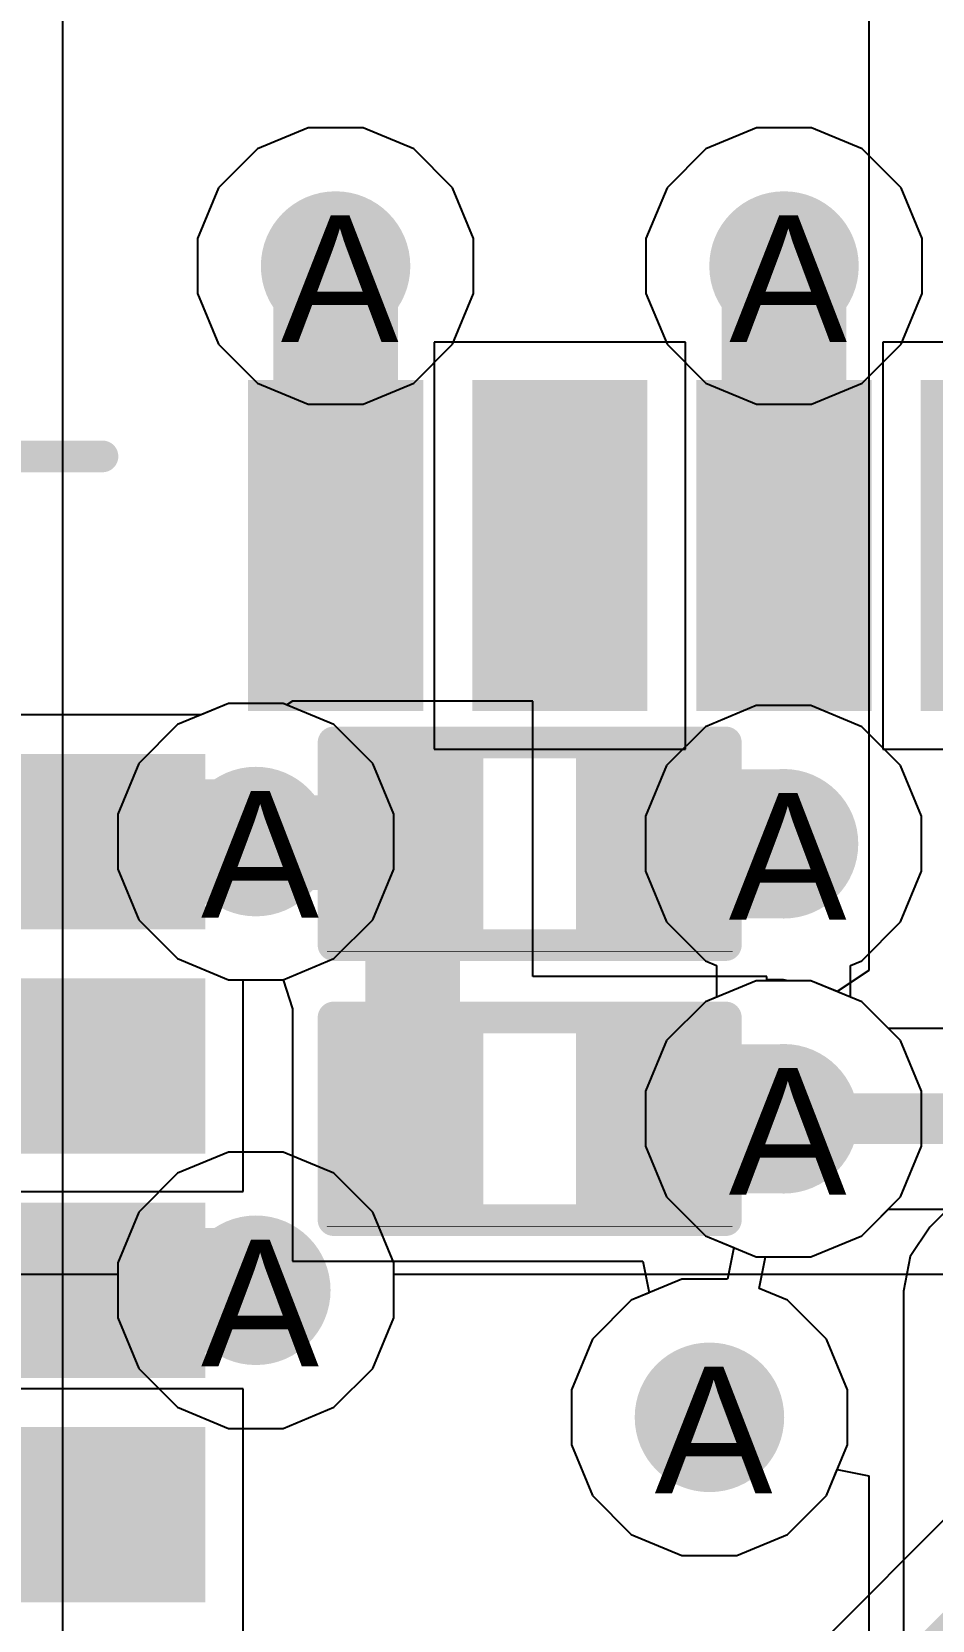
# Model space of a CAD drawing. Header units: inches. Extents: x 0 to 5271, y 0 to 5417.
# Drawn here: x 9.13 to 12.74, y 36.64 to 43.01 of the extents above; entities that cross this region are included whole.
import ezdxf

# ---------------------------------------------------------------- set-up
doc = ezdxf.new("R2010")
doc.units = ezdxf.units.IN
for name, color, linetype in [('Bottom Layer', 5, 'Continuous'), ('Bottom Overlay', 54, 'Continuous'), ('Bottom Paste', 16, 'Continuous'), ('Bottom Solder', 6, 'Continuous'), ('Drill Drawing', 1, 'Continuous'), ('L2_GND1', 16, 'Continuous'), ('L3_SIG1', 76, 'Continuous'), ('L4_PWR', 90, 'Continuous'), ('L5_GND2', 156, 'Continuous'), ('L6_SIG2', 130, 'Continuous'), ('L7_GND3', 216, 'Continuous'), ('Top Layer', 1, 'Continuous'), ('Top Overlay', 2, 'Continuous'), ('Top Paste', 8, 'Continuous'), ('Top Solder', 216, 'Continuous'), ('Via Holes', 16, 'Continuous')]:
    doc.layers.add(name, color=color, linetype=linetype)
doc.styles.add('Arial', font='', dxfattribs={"height": 0.2})
doc.styles.get('Arial').set_extended_font_data('Arial')

# ---------------------------------------------------------------- blocks, each defined once
blk = doc.blocks.new('AP6256__420')
at = {"layer": 'Top Layer'}
for points in [[(2.0501, 6.25), (2.0501, 5.125), (1.5501, 5.125), (1.5501, 6.25)], [(2.9501, 6.25), (2.9501, 5.125), (2.4501, 5.125), (2.4501, 6.25)], [(3.8501, 6.25), (3.8501, 5.125), (3.3501, 5.125), (3.3501, 6.25)], [(4.7501, 6.25), (4.7501, 5.125), (4.2501, 5.125), (4.2501, 6.25)], [(6.2501, 4.25), (5.1251, 4.25), (5.1251, 4.75), (6.2501, 4.75)], [(6.2501, 3.35), (5.1251, 3.35), (5.1251, 3.85), (6.2501, 3.85)], [(6.2501, 2.45), (5.1251, 2.45), (5.1251, 2.95), (6.2501, 2.95)]]:
    blk.add_hatch(color=1, dxfattribs=at).paths.add_polyline_path(points)
at = {"layer": 'Top Paste'}
for points in [[(2.0501, 6.25), (2.0501, 5.125), (1.5501, 5.125), (1.5501, 6.25)], [(2.9501, 6.25), (2.9501, 5.125), (2.4501, 5.125), (2.4501, 6.25)], [(3.8501, 6.25), (3.8501, 5.125), (3.3501, 5.125), (3.3501, 6.25)], [(4.7501, 6.25), (4.7501, 5.125), (4.2501, 5.125), (4.2501, 6.25)], [(6.2501, 4.25), (5.1251, 4.25), (5.1251, 4.75), (6.2501, 4.75)], [(6.2501, 3.35), (5.1251, 3.35), (5.1251, 3.85), (6.2501, 3.85)], [(6.2501, 2.45), (5.1251, 2.45), (5.1251, 2.95), (6.2501, 2.95)]]:
    blk.add_hatch(color=8, dxfattribs=at).paths.add_polyline_path(points)
at = {"layer": 'Top Solder'}
for points in [[(2.1517, 6.3516), (2.1517, 5.0234), (1.4485, 5.0234), (1.4485, 6.3516)], [(3.0517, 6.3516), (3.0517, 5.0234), (2.3485, 5.0234), (2.3485, 6.3516)], [(3.9517, 6.3516), (3.9517, 5.0234), (3.2485, 5.0234), (3.2485, 6.3516)], [(4.8517, 6.3516), (4.8517, 5.0234), (4.1485, 5.0234), (4.1485, 6.3516)], [(6.3517, 4.1484), (5.0235, 4.1484), (5.0235, 4.8516), (6.3517, 4.8516)], [(6.3517, 3.2484), (5.0235, 3.2484), (5.0235, 3.9516), (6.3517, 3.9516)], [(6.3517, 2.3484), (5.0235, 2.3484), (5.0235, 3.0516), (6.3517, 3.0516)], [(6.3517, 1.4484), (5.0235, 1.4484), (5.0235, 2.1516), (6.3517, 2.1516)]]:
    blk.add_hatch(color=216, dxfattribs=at).paths.add_polyline_path(points)
at = {"layer": 'Top Overlay'}
blk.add_lwpolyline([(6.0453, 6.0452, 0.127, 0.127, 0), (6.0453, 5.4356, 0.127, 0.127, 0)], format="xyseb", dxfattribs=at)
blk.add_lwpolyline([(6.0135, 5.4356, 0.0635, 0.0635, 1), (6.077, 5.4356, 0.0635, 0.0635, 1)], format="xyseb", close=True, dxfattribs=at)
blk = doc.blocks.new('RES_0402_B_455')
at = {"layer": 'Bottom Layer'}
for points in [[(-0.2413, 0.3175), (-0.2413, -0.3175), (-0.6985, -0.3175), (-0.6985, 0.3175)], [(0.6985, 0.3175), (0.6985, -0.3175), (0.2413, -0.3175), (0.2413, 0.3175)]]:
    blk.add_hatch(color=5, dxfattribs=at).paths.add_polyline_path(points)
at = {"layer": 'Bottom Paste'}
for points in [[(-0.2413, 0.3175), (-0.2413, -0.3175), (-0.6985, -0.3175), (-0.6985, 0.3175)], [(0.6985, 0.3175), (0.6985, -0.3175), (0.2413, -0.3175), (0.2413, 0.3175)]]:
    blk.add_hatch(color=16, dxfattribs=at).paths.add_polyline_path(points)
at = {"layer": 'Bottom Solder'}
for points in [[(-0.1863, 0.3725), (-0.1863, -0.3725), (-0.7535, -0.3725), (-0.7535, 0.3725)], [(0.7535, 0.3725), (0.7535, -0.3725), (0.1863, -0.3725), (0.1863, 0.3725)]]:
    blk.add_hatch(color=6, dxfattribs=at).paths.add_polyline_path(points)
at = {"layer": 'Bottom Overlay'}
for points in [[(-0.7874, 0.4064, 0.127, 0.127, 0), (-0.7874, -0.4064, 0.127, 0.127, 0)], [(0.7874, 0.4064, 0.127, 0.127, 0), (-0.7874, 0.4064, 0.127, 0.127, 0)], [(0.7874, 0.4064, 0.127, 0.127, 0), (0.7874, -0.4064, 0.127, 0.127, 0)], [(0.8128, 0.4318, 0.00323, 0.00323, 0), (-0.8128, 0.4318, 0.00323, 0.00323, 0)], [(0.7874, -0.4064, 0.127, 0.127, 0), (-0.7874, -0.4064, 0.127, 0.127, 0)]]:
    blk.add_lwpolyline(points, format="xyseb", dxfattribs=at)
for points in [[(-0.8191, 0.4064, 0.0635, 0.0635, 1), (-0.7556, 0.4064, 0.0635, 0.0635, 1)], [(-0.8191, 0.4064, 0.0635, 0.0635, 1), (-0.7556, 0.4064, 0.0635, 0.0635, 1)], [(0.7557, 0.4064, 0.0635, 0.0635, 1), (0.8192, 0.4064, 0.0635, 0.0635, 1)], [(0.7557, 0.4064, 0.0635, 0.0635, 1), (0.8192, 0.4064, 0.0635, 0.0635, 1)], [(-0.8136, 0.4318, 0.00161, 0.00161, 1), (-0.812, 0.4318, 0.00161, 0.00161, 1)], [(0.812, 0.4318, 0.00161, 0.00161, 1), (0.8136, 0.4318, 0.00161, 0.00161, 1)], [(-0.8191, -0.4064, 0.0635, 0.0635, 1), (-0.7556, -0.4064, 0.0635, 0.0635, 1)], [(-0.8191, -0.4064, 0.0635, 0.0635, 1), (-0.7556, -0.4064, 0.0635, 0.0635, 1)], [(0.7557, -0.4064, 0.0635, 0.0635, 1), (0.8192, -0.4064, 0.0635, 0.0635, 1)], [(0.7557, -0.4064, 0.0635, 0.0635, 1), (0.8192, -0.4064, 0.0635, 0.0635, 1)]]:
    blk.add_lwpolyline(points, format="xyseb", close=True, dxfattribs=at)
blk = doc.blocks.new('R___0402_B_456')
at = {"layer": 'Bottom Layer'}
for points in [[(-0.2413, 0.3175), (-0.2413, -0.3175), (-0.6985, -0.3175), (-0.6985, 0.3175)], [(0.6985, 0.3175), (0.6985, -0.3175), (0.2413, -0.3175), (0.2413, 0.3175)]]:
    blk.add_hatch(color=5, dxfattribs=at).paths.add_polyline_path(points)
at = {"layer": 'Bottom Paste'}
for points in [[(-0.2413, 0.3175), (-0.2413, -0.3175), (-0.6985, -0.3175), (-0.6985, 0.3175)], [(0.6985, 0.3175), (0.6985, -0.3175), (0.2413, -0.3175), (0.2413, 0.3175)]]:
    blk.add_hatch(color=16, dxfattribs=at).paths.add_polyline_path(points)
at = {"layer": 'Bottom Solder'}
for points in [[(-0.1863, 0.3725), (-0.1863, -0.3725), (-0.7535, -0.3725), (-0.7535, 0.3725)], [(0.7535, 0.3725), (0.7535, -0.3725), (0.1863, -0.3725), (0.1863, 0.3725)]]:
    blk.add_hatch(color=6, dxfattribs=at).paths.add_polyline_path(points)
at = {"layer": 'Bottom Overlay'}
for points in [[(-0.7874, 0.4064, 0.127, 0.127, 0), (-0.7874, -0.4064, 0.127, 0.127, 0)], [(0.7874, 0.4064, 0.127, 0.127, 0), (-0.7874, 0.4064, 0.127, 0.127, 0)], [(0.7874, 0.4064, 0.127, 0.127, 0), (0.7874, -0.4064, 0.127, 0.127, 0)], [(0.8128, 0.4318, 0.00323, 0.00323, 0), (-0.8128, 0.4318, 0.00323, 0.00323, 0)], [(0.7874, -0.4064, 0.127, 0.127, 0), (-0.7874, -0.4064, 0.127, 0.127, 0)]]:
    blk.add_lwpolyline(points, format="xyseb", dxfattribs=at)
for points in [[(-0.8191, 0.4064, 0.0635, 0.0635, 1), (-0.7556, 0.4064, 0.0635, 0.0635, 1)], [(-0.8191, 0.4064, 0.0635, 0.0635, 1), (-0.7556, 0.4064, 0.0635, 0.0635, 1)], [(0.7557, 0.4064, 0.0635, 0.0635, 1), (0.8192, 0.4064, 0.0635, 0.0635, 1)], [(0.7557, 0.4064, 0.0635, 0.0635, 1), (0.8192, 0.4064, 0.0635, 0.0635, 1)], [(-0.8136, 0.4318, 0.00161, 0.00161, 1), (-0.812, 0.4318, 0.00161, 0.00161, 1)], [(0.812, 0.4318, 0.00161, 0.00161, 1), (0.8136, 0.4318, 0.00161, 0.00161, 1)], [(-0.8191, -0.4064, 0.0635, 0.0635, 1), (-0.7556, -0.4064, 0.0635, 0.0635, 1)], [(-0.8191, -0.4064, 0.0635, 0.0635, 1), (-0.7556, -0.4064, 0.0635, 0.0635, 1)], [(0.7557, -0.4064, 0.0635, 0.0635, 1), (0.8192, -0.4064, 0.0635, 0.0635, 1)], [(0.7557, -0.4064, 0.0635, 0.0635, 1), (0.8192, -0.4064, 0.0635, 0.0635, 1)]]:
    blk.add_lwpolyline(points, format="xyseb", close=True, dxfattribs=at)

msp = doc.modelspace()

# ---------------------------------------------------------------- hatches: boundary and pattern name
at = {"layer": 'Bottom Layer'}
h = msp.add_hatch(color=5, dxfattribs=at)
edge = h.paths.add_edge_path()
edge.add_arc((10.346, 42.0685), 0.3, 0, 360)
h = msp.add_hatch(color=5, dxfattribs=at)
edge = h.paths.add_edge_path()
edge.add_arc((12.146, 42.0685), 0.3, 0, 360)
h = msp.add_hatch(color=5, dxfattribs=at)
edge = h.paths.add_edge_path()
edge.add_arc((10.0258, 39.7597), 0.3, 0, 360)
for points in [[(11.3665, 40.0498), (11.3665, 39.4521), (12.1441, 39.4521), (12.1441, 40.0498)], [(11.3665, 38.9464), (11.3665, 38.3487), (12.1441, 38.3487), (12.1441, 38.9464)]]:
    msp.add_hatch(color=5, dxfattribs=at).paths.add_polyline_path(points)
h = msp.add_hatch(color=5, dxfattribs=at)
edge = h.paths.add_edge_path()
edge.add_arc((12.1441, 39.751), 0.3, 0, 360)
h = msp.add_hatch(color=5, dxfattribs=at)
edge = h.paths.add_edge_path()
edge.add_arc((12.1441, 38.6477), 0.3, 0, 360)
h = msp.add_hatch(color=5, dxfattribs=at)
edge = h.paths.add_edge_path()
edge.add_arc((10.0258, 37.9597), 0.3, 0, 360)
h = msp.add_hatch(color=5, dxfattribs=at)
edge = h.paths.add_edge_path()
edge.add_arc((11.8467, 37.4499), 0.3, 0, 360)
at = {"layer": 'L2_GND1'}
h = msp.add_hatch(color=16, dxfattribs=at)
edge = h.paths.add_edge_path()
edge.add_arc((10.346, 42.0685), 0.3, 0, 360)
h = msp.add_hatch(color=16, dxfattribs=at)
edge = h.paths.add_edge_path()
edge.add_arc((12.146, 42.0685), 0.3, 0, 360)
h = msp.add_hatch(color=16, dxfattribs=at)
edge = h.paths.add_edge_path()
edge.add_arc((10.0258, 39.7597), 0.3, 0, 360)
h = msp.add_hatch(color=16, dxfattribs=at)
edge = h.paths.add_edge_path()
edge.add_arc((12.1441, 39.751), 0.3, 0, 360)
h = msp.add_hatch(color=16, dxfattribs=at)
edge = h.paths.add_edge_path()
edge.add_arc((12.1441, 38.6477), 0.3, 0, 360)
h = msp.add_hatch(color=16, dxfattribs=at)
edge = h.paths.add_edge_path()
edge.add_arc((10.0258, 37.9597), 0.3, 0, 360)
h = msp.add_hatch(color=16, dxfattribs=at)
edge = h.paths.add_edge_path()
edge.add_arc((11.8467, 37.4499), 0.3, 0, 360)
at = {"layer": 'L3_SIG1'}
h = msp.add_hatch(color=76, dxfattribs=at)
edge = h.paths.add_edge_path()
edge.add_arc((10.346, 42.0685), 0.3, 0, 360)
h = msp.add_hatch(color=76, dxfattribs=at)
edge = h.paths.add_edge_path()
edge.add_arc((12.146, 42.0685), 0.3, 0, 360)
h = msp.add_hatch(color=76, dxfattribs=at)
edge = h.paths.add_edge_path()
edge.add_arc((10.0258, 39.7597), 0.3, 0, 360)
h = msp.add_hatch(color=76, dxfattribs=at)
edge = h.paths.add_edge_path()
edge.add_arc((12.1441, 39.751), 0.3, 0, 360)
h = msp.add_hatch(color=76, dxfattribs=at)
edge = h.paths.add_edge_path()
edge.add_arc((12.1441, 38.6477), 0.3, 0, 360)
h = msp.add_hatch(color=76, dxfattribs=at)
edge = h.paths.add_edge_path()
edge.add_arc((10.0258, 37.9597), 0.3, 0, 360)
h = msp.add_hatch(color=76, dxfattribs=at)
edge = h.paths.add_edge_path()
edge.add_arc((11.8467, 37.4499), 0.3, 0, 360)
at = {"layer": 'L4_PWR'}
h = msp.add_hatch(color=90, dxfattribs=at)
edge = h.paths.add_edge_path()
edge.add_arc((10.346, 42.0685), 0.3, 0, 360)
h = msp.add_hatch(color=90, dxfattribs=at)
edge = h.paths.add_edge_path()
edge.add_arc((12.146, 42.0685), 0.3, 0, 360)
h = msp.add_hatch(color=90, dxfattribs=at)
edge = h.paths.add_edge_path()
edge.add_arc((10.0258, 39.7597), 0.3, 0, 360)
h = msp.add_hatch(color=90, dxfattribs=at)
edge = h.paths.add_edge_path()
edge.add_arc((12.1441, 39.751), 0.3, 0, 360)
h = msp.add_hatch(color=90, dxfattribs=at)
edge = h.paths.add_edge_path()
edge.add_arc((12.1441, 38.6477), 0.3, 0, 360)
h = msp.add_hatch(color=90, dxfattribs=at)
edge = h.paths.add_edge_path()
edge.add_arc((10.0258, 37.9597), 0.3, 0, 360)
h = msp.add_hatch(color=90, dxfattribs=at)
edge = h.paths.add_edge_path()
edge.add_arc((11.8467, 37.4499), 0.3, 0, 360)
at = {"layer": 'L5_GND2'}
h = msp.add_hatch(color=156, dxfattribs=at)
edge = h.paths.add_edge_path()
edge.add_arc((10.346, 42.0685), 0.3, 0, 360)
h = msp.add_hatch(color=156, dxfattribs=at)
edge = h.paths.add_edge_path()
edge.add_arc((12.146, 42.0685), 0.3, 0, 360)
h = msp.add_hatch(color=156, dxfattribs=at)
edge = h.paths.add_edge_path()
edge.add_arc((10.0258, 39.7597), 0.3, 0, 360)
h = msp.add_hatch(color=156, dxfattribs=at)
edge = h.paths.add_edge_path()
edge.add_arc((12.1441, 39.751), 0.3, 0, 360)
h = msp.add_hatch(color=156, dxfattribs=at)
edge = h.paths.add_edge_path()
edge.add_arc((12.1441, 38.6477), 0.3, 0, 360)
h = msp.add_hatch(color=156, dxfattribs=at)
edge = h.paths.add_edge_path()
edge.add_arc((10.0258, 37.9597), 0.3, 0, 360)
h = msp.add_hatch(color=156, dxfattribs=at)
edge = h.paths.add_edge_path()
edge.add_arc((11.8467, 37.4499), 0.3, 0, 360)
at = {"layer": 'L6_SIG2'}
h = msp.add_hatch(color=130, dxfattribs=at)
edge = h.paths.add_edge_path()
edge.add_arc((10.346, 42.0685), 0.3, 0, 360)
h = msp.add_hatch(color=130, dxfattribs=at)
edge = h.paths.add_edge_path()
edge.add_arc((12.146, 42.0685), 0.3, 0, 360)
h = msp.add_hatch(color=130, dxfattribs=at)
edge = h.paths.add_edge_path()
edge.add_arc((10.0258, 39.7597), 0.3, 0, 360)
h = msp.add_hatch(color=130, dxfattribs=at)
edge = h.paths.add_edge_path()
edge.add_arc((12.1441, 39.751), 0.3, 0, 360)
h = msp.add_hatch(color=130, dxfattribs=at)
edge = h.paths.add_edge_path()
edge.add_arc((12.1441, 38.6477), 0.3, 0, 360)
h = msp.add_hatch(color=130, dxfattribs=at)
edge = h.paths.add_edge_path()
edge.add_arc((10.0258, 37.9597), 0.3, 0, 360)
h = msp.add_hatch(color=130, dxfattribs=at)
edge = h.paths.add_edge_path()
edge.add_arc((11.8467, 37.4499), 0.3, 0, 360)
at = {"layer": 'L7_GND3'}
h = msp.add_hatch(color=216, dxfattribs=at)
edge = h.paths.add_edge_path()
edge.add_arc((10.346, 42.0685), 0.3, 0, 360)
h = msp.add_hatch(color=216, dxfattribs=at)
edge = h.paths.add_edge_path()
edge.add_arc((12.146, 42.0685), 0.3, 0, 360)
h = msp.add_hatch(color=216, dxfattribs=at)
edge = h.paths.add_edge_path()
edge.add_arc((10.0258, 39.7597), 0.3, 0, 360)
h = msp.add_hatch(color=216, dxfattribs=at)
edge = h.paths.add_edge_path()
edge.add_arc((12.1441, 39.751), 0.3, 0, 360)
h = msp.add_hatch(color=216, dxfattribs=at)
edge = h.paths.add_edge_path()
edge.add_arc((12.1441, 38.6477), 0.3, 0, 360)
h = msp.add_hatch(color=216, dxfattribs=at)
edge = h.paths.add_edge_path()
edge.add_arc((10.0258, 37.9597), 0.3, 0, 360)
h = msp.add_hatch(color=216, dxfattribs=at)
edge = h.paths.add_edge_path()
edge.add_arc((11.8467, 37.4499), 0.3, 0, 360)
at = {"layer": 'Top Layer'}
h = msp.add_hatch(color=1, dxfattribs=at)
edge = h.paths.add_edge_path()
edge.add_arc((10.346, 42.0685), 0.3, 0, 360)
h = msp.add_hatch(color=1, dxfattribs=at)
edge = h.paths.add_edge_path()
edge.add_arc((12.146, 42.0685), 0.3, 0, 360)
for points in [[(10.096, 42.0685), (10.096, 40.6387), (10.596, 40.6387), (10.596, 42.0685)], [(11.896, 42.0685), (11.896, 40.6387), (12.396, 40.6387), (12.396, 42.0685)], [(10.0258, 40.0097), (8.596, 40.0097), (8.596, 39.5097), (10.0258, 39.5097)], [(10.0258, 38.2097), (8.596, 38.2097), (8.596, 37.7097), (10.0258, 37.7097)]]:
    msp.add_hatch(color=1, dxfattribs=at).paths.add_polyline_path(points)
h = msp.add_hatch(color=1, dxfattribs=at)
edge = h.paths.add_edge_path()
edge.add_arc((10.0258, 39.7597), 0.3, 0, 360)
h = msp.add_hatch(color=1, dxfattribs=at)
edge = h.paths.add_edge_path()
edge.add_arc((12.1441, 39.751), 0.3, 0, 360)
h = msp.add_hatch(color=1, dxfattribs=at)
edge = h.paths.add_edge_path()
edge.add_arc((12.1441, 38.6477), 0.3, 0, 360)
h = msp.add_hatch(color=1, dxfattribs=at)
edge = h.paths.add_edge_path()
edge.add_arc((10.0258, 37.9597), 0.3, 0, 360)
h = msp.add_hatch(color=1, dxfattribs=at)
edge = h.paths.add_edge_path()
edge.add_arc((11.8467, 37.4499), 0.3, 0, 360)
at = {"layer": 'Via Holes'}
h = msp.add_hatch(color=7, dxfattribs=at)
edge = h.paths.add_edge_path()
edge.add_arc((10.346, 42.0685), 0.15, 0, 360)
h = msp.add_hatch(color=7, dxfattribs=at)
edge = h.paths.add_edge_path()
edge.add_arc((12.146, 42.0685), 0.15, 0, 360)
h = msp.add_hatch(color=7, dxfattribs=at)
edge = h.paths.add_edge_path()
edge.add_arc((10.0258, 39.7597), 0.15, 0, 360)
h = msp.add_hatch(color=7, dxfattribs=at)
edge = h.paths.add_edge_path()
edge.add_arc((12.1441, 39.751), 0.15, 0, 360)
h = msp.add_hatch(color=7, dxfattribs=at)
edge = h.paths.add_edge_path()
edge.add_arc((12.1441, 38.6477), 0.15, 0, 360)
h = msp.add_hatch(color=7, dxfattribs=at)
edge = h.paths.add_edge_path()
edge.add_arc((10.0258, 37.9597), 0.15, 0, 360)
h = msp.add_hatch(color=7, dxfattribs=at)
edge = h.paths.add_edge_path()
edge.add_arc((11.8467, 37.4499), 0.15, 0, 360)

# ---------------------------------------------------------------- linework, layer by layer
at = {"layer": 'Bottom Layer'}
for p, q in [((12.4868, 44.7098), (12.4868, 39.2428)), ((9.9156, 40.3137), (9.712, 40.2294)), ((10.136, 40.3137), (9.9156, 40.3137)), ((10.1506, 40.3077), (10.136, 40.3137)), ((10.1727, 40.3225), (10.1506, 40.3077)), ((11.1379, 40.3225), (10.1727, 40.3225)), ((10.1727, 40.3225), (10.1727, 40.3225)), ((11.1379, 39.2191), (11.1379, 40.3225)), ((9.712, 40.2294), (9.5562, 40.0736)), ((9.5562, 40.0736), (9.4718, 39.8699)), ((9.4718, 39.8699), (9.4718, 39.6495)), ((9.4718, 39.6495), (9.5562, 39.4459)), ((9.5562, 39.4459), (9.712, 39.2901)), ((9.712, 39.2901), (9.9156, 39.2057)), ((9.9156, 39.2057), (10.136, 39.2057)), ((10.136, 39.2057), (10.1727, 39.0884)), ((12.0777, 39.2191), (11.1379, 39.2191)), ((12.0777, 39.2054), (12.0777, 39.2191)), ((12.1441, 39.2054), (12.0777, 39.2054)), ((12.1626, 39.2017), (12.1441, 39.2054)), ((12.2543, 39.2017), (12.1626, 39.2017)), ((12.3598, 39.158), (12.2543, 39.2017)), ((12.4868, 39.2428), (12.3598, 39.158)), ((10.1727, 39.0884), (10.1727, 38.0761)), ((10.1727, 38.0761), (11.579, 38.0761)), ((11.579, 38.0761), (11.6042, 37.9491)), ((11.5329, 37.9196), (11.377, 37.7637)), ((11.6042, 37.9491), (11.5329, 37.9196)), ((11.377, 37.7637), (11.2927, 37.5601)), ((11.2927, 37.5601), (11.2927, 37.3397)), ((11.2927, 37.3397), (11.377, 37.1361)), ((12.3164, 37.1361), (12.3598, 37.2411)), ((12.3598, 37.2411), (12.4868, 37.2158)), ((12.4868, 37.2158), (12.4868, 34.5357)), ((11.377, 37.1361), (11.5329, 36.9803)), ((12.1605, 36.9803), (12.3164, 37.1361)), ((11.5329, 36.9803), (11.7365, 36.8959)), ((11.9569, 36.8959), (12.1605, 36.9803)), ((11.7365, 36.8959), (11.9569, 36.8959))]:
    msp.add_line(p, q, dxfattribs=at)
for points in [[(10.0258, 39.7597, 0.381, 0.381, 0), (10.0302, 39.7554, 0.381, 0.381, 0)], [(10.0302, 39.7554, 0.381, 0.381, 0), (10.6509, 39.7554, 0.381, 0.381, 0)], [(10.6509, 39.7554, 0.381, 0.381, 0), (10.6553, 39.751, 0.381, 0.381, 0)], [(10.6553, 38.6476, 0.381, 0.381, 0), (10.6553, 39.751, 0.381, 0.381, 0)]]:
    msp.add_lwpolyline(points, format="xyseb", dxfattribs=at)
for points in [[(9.9306, 39.7597, 0.1905, 0.1905, 1), (10.1211, 39.7597, 0.1905, 0.1905, 1)], [(9.935, 39.7554, 0.1905, 0.1905, 1), (10.1255, 39.7554, 0.1905, 0.1905, 1)], [(9.935, 39.7554, 0.1905, 0.1905, 1), (10.1255, 39.7554, 0.1905, 0.1905, 1)], [(10.5557, 39.7554, 0.1905, 0.1905, 1), (10.7462, 39.7554, 0.1905, 0.1905, 1)], [(10.5557, 39.7554, 0.1905, 0.1905, 1), (10.7462, 39.7554, 0.1905, 0.1905, 1)], [(10.56, 39.751, 0.1905, 0.1905, 1), (10.7505, 39.751, 0.1905, 0.1905, 1)], [(10.56, 39.751, 0.1905, 0.1905, 1), (10.7505, 39.751, 0.1905, 0.1905, 1)], [(10.56, 38.6476, 0.1905, 0.1905, 1), (10.7505, 38.6476, 0.1905, 0.1905, 1)]]:
    msp.add_lwpolyline(points, format="xyseb", close=True, dxfattribs=at)
at = {"layer": 'L2_GND1'}
for p, q in [((9.2506, 33.9524), (9.2506, 47.838)), ((9.9156, 40.3137), (9.712, 40.2294)), ((10.136, 40.3137), (9.9156, 40.3137)), ((10.3396, 40.2294), (10.136, 40.3137)), ((9.712, 40.2294), (9.5562, 40.0736)), ((10.4955, 40.0736), (10.3396, 40.2294)), ((9.5562, 40.0736), (9.4718, 39.8699)), ((10.5798, 39.8699), (10.4955, 40.0736)), ((9.4718, 39.8699), (9.4718, 39.6495)), ((10.5798, 39.6495), (10.5798, 39.8699)), ((9.4718, 39.6495), (9.5562, 39.4459)), ((10.4955, 39.4459), (10.5798, 39.6495)), ((9.5562, 39.4459), (9.712, 39.2901)), ((10.3396, 39.2901), (10.4955, 39.4459)), ((9.712, 39.2901), (9.9156, 39.2057)), ((10.136, 39.2057), (10.3396, 39.2901)), ((9.9156, 39.2057), (10.136, 39.2057)), ((12.0339, 39.2017), (11.8303, 39.1173)), ((12.2543, 39.2017), (12.0339, 39.2017)), ((12.4579, 39.1173), (12.2543, 39.2017)), ((11.8303, 39.1173), (11.6744, 38.9615)), ((12.6137, 38.9615), (12.4579, 39.1173)), ((11.6744, 38.9615), (11.5901, 38.7579)), ((12.6981, 38.7579), (12.6137, 38.9615)), ((11.5901, 38.7579), (11.5901, 38.5375)), ((12.6981, 38.5375), (12.6981, 38.7579)), ((11.5901, 38.5375), (11.6744, 38.3339)), ((12.6137, 38.3339), (12.6981, 38.5375)), ((11.6744, 38.3339), (11.8303, 38.178)), ((12.4579, 38.178), (12.6137, 38.3339)), ((11.8303, 38.178), (11.944, 38.1309)), ((12.2543, 38.0937), (12.4579, 38.178)), ((11.944, 38.1309), (11.9187, 38.0039)), ((12.0468, 37.9667), (12.0721, 38.0937)), ((12.0721, 38.0937), (12.2543, 38.0937)), ((11.7365, 38.0039), (11.5329, 37.9196)), ((11.9187, 38.0039), (11.7365, 38.0039)), ((11.5329, 37.9196), (11.377, 37.7637)), ((12.1605, 37.9196), (12.0468, 37.9667)), ((12.3164, 37.7637), (12.1605, 37.9196)), ((11.377, 37.7637), (11.2927, 37.5601)), ((12.4007, 37.5601), (12.3164, 37.7637)), ((11.2927, 37.5601), (11.2927, 37.3397)), ((12.4007, 37.3397), (12.4007, 37.5601)), ((11.2927, 37.3397), (11.377, 37.1361)), ((12.3164, 37.1361), (12.4007, 37.3397)), ((11.377, 37.1361), (11.5329, 36.9803)), ((12.1605, 36.9803), (12.3164, 37.1361)), ((11.5329, 36.9803), (11.7365, 36.8959)), ((11.9569, 36.8959), (12.1605, 36.9803)), ((11.7365, 36.8959), (11.9569, 36.8959))]:
    msp.add_line(p, q, dxfattribs=at)
at = {"layer": 'L3_SIG1'}
for p, q in [((9.9156, 40.3137), (9.712, 40.2294)), ((10.136, 40.3137), (9.9156, 40.3137)), ((10.3396, 40.2294), (10.136, 40.3137)), ((9.712, 40.2294), (9.5562, 40.0736)), ((10.4955, 40.0736), (10.3396, 40.2294)), ((9.5562, 40.0736), (9.4718, 39.8699)), ((10.5798, 39.8699), (10.4955, 40.0736)), ((9.4718, 39.8699), (9.4718, 39.6495)), ((10.5798, 39.6495), (10.5798, 39.8699)), ((9.4718, 39.6495), (9.5562, 39.4459)), ((10.4955, 39.4459), (10.5798, 39.6495)), ((9.5562, 39.4459), (9.712, 39.2901)), ((10.3396, 39.2901), (10.4955, 39.4459)), ((9.712, 39.2901), (9.9156, 39.2057)), ((10.136, 39.2057), (10.3396, 39.2901)), ((13.8152, 39.2962), (12.7312, 38.2122)), ((9.9156, 39.2057), (10.136, 39.2057)), ((12.0339, 39.2017), (11.8303, 39.1173)), ((12.2543, 39.2017), (12.0339, 39.2017)), ((12.4579, 39.1173), (12.2543, 39.2017)), ((11.8303, 39.1173), (11.6744, 38.9615)), ((12.6137, 38.9615), (12.4579, 39.1173)), ((11.6744, 38.9615), (11.5901, 38.7579)), ((12.6981, 38.7579), (12.6137, 38.9615)), ((11.5901, 38.7579), (11.5901, 38.5375)), ((12.6981, 38.5375), (12.6981, 38.7579)), ((11.5901, 38.5375), (11.6744, 38.3339)), ((12.6137, 38.3339), (12.6981, 38.5375)), ((11.6744, 38.3339), (11.8303, 38.178)), ((12.4579, 38.178), (12.6137, 38.3339)), ((11.8303, 38.178), (11.944, 38.1309)), ((12.2543, 38.0937), (12.4579, 38.178)), ((12.7312, 38.2122), (12.6527, 38.0946)), ((11.944, 38.1309), (11.9187, 38.0039)), ((12.0468, 37.9667), (12.0721, 38.0937)), ((12.0721, 38.0937), (12.2543, 38.0937)), ((12.6527, 38.0946), (12.6251, 37.9558)), ((11.7365, 38.0039), (11.5329, 37.9196)), ((11.9187, 38.0039), (11.7365, 38.0039)), ((11.5329, 37.9196), (11.377, 37.7637)), ((12.1605, 37.9196), (12.0468, 37.9667)), ((12.3164, 37.7637), (12.1605, 37.9196)), ((12.6251, 37.9558), (12.6251, 37.9558)), ((12.6251, 37.9558), (12.6251, 32.4777)), ((11.377, 37.7637), (11.2927, 37.5601)), ((12.4007, 37.5601), (12.3164, 37.7637)), ((11.2927, 37.5601), (11.2927, 37.3397)), ((12.4007, 37.3397), (12.4007, 37.5601)), ((11.2927, 37.3397), (11.377, 37.1361)), ((12.3164, 37.1361), (12.4007, 37.3397)), ((11.377, 37.1361), (11.5329, 36.9803)), ((12.1605, 36.9803), (12.3164, 37.1361)), ((11.5329, 36.9803), (11.7365, 36.8959)), ((11.9569, 36.8959), (12.1605, 36.9803)), ((11.7365, 36.8959), (11.9569, 36.8959))]:
    msp.add_line(p, q, dxfattribs=at)
at = {"layer": 'L4_PWR'}
for p, q in [((10.2358, 42.6225), (10.0322, 42.5382)), ((10.4562, 42.6225), (10.2358, 42.6225)), ((10.6598, 42.5382), (10.4562, 42.6225)), ((12.0358, 42.6225), (11.8322, 42.5382)), ((12.2562, 42.6225), (12.0358, 42.6225)), ((12.4598, 42.5382), (12.2562, 42.6225)), ((10.0322, 42.5382), (9.8764, 42.3823)), ((10.8157, 42.3823), (10.6598, 42.5382)), ((11.8322, 42.5382), (11.6764, 42.3823)), ((12.6157, 42.3823), (12.4598, 42.5382)), ((9.8764, 42.3823), (9.792, 42.1787)), ((10.9, 42.1787), (10.8157, 42.3823)), ((11.6764, 42.3823), (11.592, 42.1787)), ((12.7, 42.1787), (12.6157, 42.3823)), ((9.792, 42.1787), (9.792, 41.9583)), ((10.9, 41.9583), (10.9, 42.1787)), ((11.592, 42.1787), (11.592, 41.9583)), ((12.7, 41.9583), (12.7, 42.1787)), ((9.792, 41.9583), (9.8764, 41.7547)), ((10.8157, 41.7547), (10.9, 41.9583)), ((11.592, 41.9583), (11.6764, 41.7547)), ((12.6157, 41.7547), (12.7, 41.9583)), ((9.8764, 41.7547), (10.0322, 41.5988)), ((10.6598, 41.5988), (10.8157, 41.7547)), ((11.6764, 41.7547), (11.8322, 41.5988)), ((12.4598, 41.5988), (12.6157, 41.7547)), ((10.0322, 41.5988), (10.2358, 41.5145)), ((10.4562, 41.5145), (10.6598, 41.5988)), ((11.8322, 41.5988), (12.0358, 41.5145)), ((12.2562, 41.5145), (12.4598, 41.5988)), ((10.2358, 41.5145), (10.4562, 41.5145)), ((12.0358, 41.5145), (12.2562, 41.5145)), ((9.9156, 40.3137), (9.712, 40.2294)), ((10.136, 40.3137), (9.9156, 40.3137)), ((10.3396, 40.2294), (10.136, 40.3137)), ((12.0339, 40.305), (11.8303, 40.2207)), ((12.2543, 40.305), (12.0339, 40.305)), ((12.4579, 40.2207), (12.2543, 40.305)), ((9.712, 40.2294), (9.5562, 40.0736)), ((10.4955, 40.0736), (10.3396, 40.2294)), ((11.8303, 40.2207), (11.6744, 40.0648)), ((12.6137, 40.0648), (12.4579, 40.2207)), ((9.5562, 40.0736), (9.4718, 39.8699)), ((10.5798, 39.8699), (10.4955, 40.0736)), ((11.6744, 40.0648), (11.5901, 39.8612)), ((12.6981, 39.8612), (12.6137, 40.0648)), ((9.4718, 39.8699), (9.4718, 39.6495)), ((10.5798, 39.6495), (10.5798, 39.8699)), ((11.5901, 39.8612), (11.5901, 39.6408)), ((12.6981, 39.6408), (12.6981, 39.8612)), ((9.4718, 39.6495), (9.5562, 39.4459)), ((10.4955, 39.4459), (10.5798, 39.6495)), ((11.5901, 39.6408), (11.6744, 39.4372)), ((12.6137, 39.4372), (12.6981, 39.6408)), ((9.5562, 39.4459), (9.712, 39.2901)), ((10.3396, 39.2901), (10.4955, 39.4459)), ((11.6744, 39.4372), (11.8303, 39.2813)), ((12.4579, 39.2813), (12.6137, 39.4372)), ((9.712, 39.2901), (9.9156, 39.2057)), ((10.136, 39.2057), (10.3396, 39.2901)), ((11.8303, 39.2813), (11.8749, 39.2628)), ((11.8749, 39.2628), (11.8749, 39.1358)), ((12.4132, 39.2628), (12.4579, 39.2813)), ((12.4132, 39.1358), (12.4132, 39.2628)), ((9.9156, 39.2057), (10.136, 39.2057)), ((11.8749, 39.1358), (11.8303, 39.1173)), ((12.4579, 39.1173), (12.4132, 39.1358)), ((11.8303, 39.1173), (11.6744, 38.9615)), ((12.6137, 38.9615), (12.4579, 39.1173)), ((11.6744, 38.9615), (11.5901, 38.7579)), ((12.6981, 38.7579), (12.6137, 38.9615)), ((11.5901, 38.7579), (11.5901, 38.5375)), ((12.6981, 38.5375), (12.6981, 38.7579)), ((9.9156, 38.5137), (9.712, 38.4294)), ((10.136, 38.5137), (9.9156, 38.5137)), ((10.3396, 38.4294), (10.136, 38.5137)), ((11.5901, 38.5375), (11.6744, 38.3339)), ((12.6137, 38.3339), (12.6981, 38.5375)), ((9.712, 38.4294), (9.5562, 38.2736)), ((10.4955, 38.2736), (10.3396, 38.4294)), ((11.6744, 38.3339), (11.8303, 38.178)), ((12.4579, 38.178), (12.6137, 38.3339)), ((9.5562, 38.2736), (9.4718, 38.0699)), ((10.5798, 38.0699), (10.4955, 38.2736)), ((11.8303, 38.178), (12.0339, 38.0937)), ((12.2543, 38.0937), (12.4579, 38.178)), ((9.4718, 38.0699), (9.4718, 37.8495)), ((10.5798, 37.8495), (10.5798, 38.0699)), ((12.0339, 38.0937), (12.2543, 38.0937)), ((8.9477, 38.0238), (9.4718, 38.0238)), ((9.4718, 38.0238), (9.4718, 37.8495)), ((10.5798, 37.8495), (10.5798, 38.0238)), ((10.5798, 38.0238), (16.2728, 38.0238)), ((9.4718, 37.8495), (9.5562, 37.6459)), ((9.4718, 37.8495), (9.5562, 37.6459)), ((10.4955, 37.6459), (10.5798, 37.8495)), ((10.4955, 37.6459), (10.5798, 37.8495)), ((9.5562, 37.6459), (9.712, 37.4901)), ((9.5562, 37.6459), (9.712, 37.4901)), ((10.3396, 37.4901), (10.4955, 37.6459)), ((10.3396, 37.4901), (10.4955, 37.6459)), ((9.712, 37.4901), (9.9156, 37.4057)), ((9.712, 37.4901), (9.9156, 37.4057)), ((10.136, 37.4057), (10.3396, 37.4901)), ((10.136, 37.4057), (10.3396, 37.4901)), ((9.9156, 37.4057), (10.136, 37.4057)), ((9.9156, 37.4057), (10.136, 37.4057))]:
    msp.add_line(p, q, dxfattribs=at)
at = {"layer": 'L5_GND2'}
for p, q in [((9.9156, 40.3137), (9.712, 40.2294)), ((10.136, 40.3137), (9.9156, 40.3137)), ((10.3396, 40.2294), (10.136, 40.3137)), ((9.712, 40.2294), (9.5562, 40.0736)), ((10.4955, 40.0736), (10.3396, 40.2294)), ((9.5562, 40.0736), (9.4718, 39.8699)), ((10.5798, 39.8699), (10.4955, 40.0736)), ((9.4718, 39.8699), (9.4718, 39.6495)), ((10.5798, 39.6495), (10.5798, 39.8699)), ((9.4718, 39.6495), (9.5562, 39.4459)), ((10.4955, 39.4459), (10.5798, 39.6495)), ((9.5562, 39.4459), (9.712, 39.2901)), ((10.3396, 39.2901), (10.4955, 39.4459)), ((9.712, 39.2901), (9.9156, 39.2057)), ((10.136, 39.2057), (10.3396, 39.2901)), ((9.9156, 39.2057), (10.136, 39.2057)), ((12.0339, 39.2017), (11.8303, 39.1173)), ((12.2543, 39.2017), (12.0339, 39.2017)), ((12.4579, 39.1173), (12.2543, 39.2017)), ((11.8303, 39.1173), (11.6744, 38.9615)), ((12.6137, 38.9615), (12.4579, 39.1173)), ((11.6744, 38.9615), (11.5901, 38.7579)), ((12.6981, 38.7579), (12.6137, 38.9615)), ((11.5901, 38.7579), (11.5901, 38.5375)), ((12.6981, 38.5375), (12.6981, 38.7579)), ((11.5901, 38.5375), (11.6744, 38.3339)), ((12.6137, 38.3339), (12.6981, 38.5375)), ((11.6744, 38.3339), (11.8303, 38.178)), ((12.4579, 38.178), (12.6137, 38.3339)), ((11.8303, 38.178), (11.944, 38.1309)), ((12.2543, 38.0937), (12.4579, 38.178)), ((11.944, 38.1309), (11.9187, 38.0039)), ((12.0468, 37.9667), (12.0721, 38.0937)), ((12.0721, 38.0937), (12.2543, 38.0937)), ((11.7365, 38.0039), (11.5329, 37.9196)), ((11.9187, 38.0039), (11.7365, 38.0039)), ((11.5329, 37.9196), (11.377, 37.7637)), ((12.1605, 37.9196), (12.0468, 37.9667)), ((12.3164, 37.7637), (12.1605, 37.9196)), ((11.377, 37.7637), (11.2927, 37.5601)), ((12.4007, 37.5601), (12.3164, 37.7637)), ((11.2927, 37.5601), (11.2927, 37.3397)), ((12.4007, 37.3397), (12.4007, 37.5601)), ((11.2927, 37.3397), (11.377, 37.1361)), ((12.3164, 37.1361), (12.4007, 37.3397)), ((11.377, 37.1361), (11.5329, 36.9803)), ((12.1605, 36.9803), (12.3164, 37.1361)), ((11.5329, 36.9803), (11.7365, 36.8959)), ((11.9569, 36.8959), (12.1605, 36.9803)), ((11.7365, 36.8959), (11.9569, 36.8959))]:
    msp.add_line(p, q, dxfattribs=at)
at = {"layer": 'L6_SIG2'}
for p, q in [((9.9156, 40.3137), (9.712, 40.2294)), ((10.136, 40.3137), (9.9156, 40.3137)), ((10.3396, 40.2294), (10.136, 40.3137)), ((9.712, 40.2294), (9.5562, 40.0736)), ((10.4955, 40.0736), (10.3396, 40.2294)), ((15.8942, 40.1456), (9.7623, 34.0137)), ((9.5562, 40.0736), (9.4718, 39.8699)), ((10.5798, 39.8699), (10.4955, 40.0736)), ((9.4718, 39.8699), (9.4718, 39.6495)), ((10.5798, 39.6495), (10.5798, 39.8699)), ((9.4718, 39.6495), (9.5562, 39.4459)), ((10.4955, 39.4459), (10.5798, 39.6495)), ((9.5562, 39.4459), (9.712, 39.2901)), ((10.3396, 39.2901), (10.4955, 39.4459)), ((9.712, 39.2901), (9.9156, 39.2057)), ((10.136, 39.2057), (10.3396, 39.2901)), ((9.9156, 39.2057), (10.136, 39.2057)), ((12.0339, 39.2017), (11.8303, 39.1173)), ((12.2543, 39.2017), (12.0339, 39.2017)), ((12.4579, 39.1173), (12.2543, 39.2017)), ((11.8303, 39.1173), (11.6744, 38.9615)), ((12.6137, 38.9615), (12.4579, 39.1173)), ((11.6744, 38.9615), (11.5901, 38.7579)), ((12.6981, 38.7579), (12.6137, 38.9615)), ((11.5901, 38.7579), (11.5901, 38.5375)), ((12.6981, 38.5375), (12.6981, 38.7579)), ((11.5901, 38.5375), (11.6744, 38.3339)), ((12.6137, 38.3339), (12.6981, 38.5375)), ((11.6744, 38.3339), (11.8303, 38.178)), ((12.4579, 38.178), (12.6137, 38.3339)), ((11.8303, 38.178), (11.944, 38.1309)), ((12.2543, 38.0937), (12.4579, 38.178)), ((11.944, 38.1309), (11.9187, 38.0039)), ((12.0468, 37.9667), (12.0721, 38.0937)), ((12.0721, 38.0937), (12.2543, 38.0937)), ((11.7365, 38.0039), (11.5329, 37.9196)), ((11.9187, 38.0039), (11.7365, 38.0039)), ((11.5329, 37.9196), (11.377, 37.7637)), ((12.1605, 37.9196), (12.0468, 37.9667)), ((12.3164, 37.7637), (12.1605, 37.9196)), ((11.377, 37.7637), (11.2927, 37.5601)), ((12.4007, 37.5601), (12.3164, 37.7637)), ((11.2927, 37.5601), (11.2927, 37.3397)), ((12.4007, 37.3397), (12.4007, 37.5601)), ((11.2927, 37.3397), (11.377, 37.1361)), ((12.3164, 37.1361), (12.4007, 37.3397)), ((11.377, 37.1361), (11.5329, 36.9803)), ((12.1605, 36.9803), (12.3164, 37.1361)), ((11.5329, 36.9803), (11.7365, 36.8959)), ((11.9569, 36.8959), (12.1605, 36.9803)), ((11.7365, 36.8959), (11.9569, 36.8959))]:
    msp.add_line(p, q, dxfattribs=at)
msp.add_lwpolyline([(9.721, 33.4597, 0.2032, 0.2032, 0), (16.1506, 39.8893, 0.2032, 0.2032, 0)], format="xyseb", dxfattribs=at)
at = {"layer": 'L7_GND3'}
for p, q in [((9.9156, 40.3137), (9.712, 40.2294)), ((10.136, 40.3137), (9.9156, 40.3137)), ((10.3396, 40.2294), (10.136, 40.3137)), ((9.712, 40.2294), (9.5562, 40.0736)), ((10.4955, 40.0736), (10.3396, 40.2294)), ((9.5562, 40.0736), (9.4718, 39.8699)), ((10.5798, 39.8699), (10.4955, 40.0736)), ((9.4718, 39.8699), (9.4718, 39.6495)), ((10.5798, 39.6495), (10.5798, 39.8699)), ((9.4718, 39.6495), (9.5562, 39.4459)), ((10.4955, 39.4459), (10.5798, 39.6495)), ((9.5562, 39.4459), (9.712, 39.2901)), ((10.3396, 39.2901), (10.4955, 39.4459)), ((9.712, 39.2901), (9.9156, 39.2057)), ((10.136, 39.2057), (10.3396, 39.2901)), ((9.9156, 39.2057), (10.136, 39.2057)), ((12.0339, 39.2017), (11.8303, 39.1173)), ((12.2543, 39.2017), (12.0339, 39.2017)), ((12.4579, 39.1173), (12.2543, 39.2017)), ((11.8303, 39.1173), (11.6744, 38.9615)), ((12.6137, 38.9615), (12.4579, 39.1173)), ((11.6744, 38.9615), (11.5901, 38.7579)), ((12.6981, 38.7579), (12.6137, 38.9615)), ((11.5901, 38.7579), (11.5901, 38.5375)), ((12.6981, 38.5375), (12.6981, 38.7579)), ((11.5901, 38.5375), (11.6744, 38.3339)), ((12.6137, 38.3339), (12.6981, 38.5375)), ((11.6744, 38.3339), (11.8303, 38.178)), ((12.4579, 38.178), (12.6137, 38.3339)), ((11.8303, 38.178), (11.944, 38.1309)), ((12.2543, 38.0937), (12.4579, 38.178)), ((11.944, 38.1309), (11.9187, 38.0039)), ((12.0468, 37.9667), (12.0721, 38.0937)), ((12.0721, 38.0937), (12.2543, 38.0937)), ((11.7365, 38.0039), (11.5329, 37.9196)), ((11.9187, 38.0039), (11.7365, 38.0039)), ((11.5329, 37.9196), (11.377, 37.7637)), ((12.1605, 37.9196), (12.0468, 37.9667)), ((12.3164, 37.7637), (12.1605, 37.9196)), ((11.377, 37.7637), (11.2927, 37.5601)), ((12.4007, 37.5601), (12.3164, 37.7637)), ((11.2927, 37.5601), (11.2927, 37.3397)), ((12.4007, 37.3397), (12.4007, 37.5601)), ((11.2927, 37.3397), (11.377, 37.1361)), ((12.3164, 37.1361), (12.4007, 37.3397)), ((11.377, 37.1361), (11.5329, 36.9803)), ((12.1605, 36.9803), (12.3164, 37.1361)), ((11.5329, 36.9803), (11.7365, 36.8959)), ((11.9569, 36.8959), (12.1605, 36.9803)), ((11.7365, 36.8959), (11.9569, 36.8959))]:
    msp.add_line(p, q, dxfattribs=at)
at = {"layer": 'Top Layer'}
for p, q in [((11.75, 41.7637), (10.742, 41.7637)), ((10.742, 41.7637), (10.742, 40.1307)), ((11.75, 40.1307), (11.75, 41.7637)), ((13.4371, 41.7637), (12.542, 41.7637)), ((12.542, 41.7637), (12.542, 40.1307)), ((9.9156, 40.3137), (9.8069, 40.2687)), ((10.136, 40.3137), (9.9156, 40.3137)), ((10.3396, 40.2294), (10.136, 40.3137)), ((9.8069, 40.2687), (8.596, 40.2687)), ((10.4955, 40.0736), (10.3396, 40.2294)), ((10.742, 40.1307), (11.75, 40.1307)), ((12.542, 40.1307), (13.671, 40.1307)), ((10.5798, 39.8699), (10.4955, 40.0736)), ((10.5798, 39.6495), (10.5798, 39.8699)), ((10.4955, 39.4459), (10.5798, 39.6495)), ((10.3396, 39.2901), (10.4955, 39.4459)), ((10.136, 39.2057), (10.3396, 39.2901)), ((9.975, 38.3558), (9.975, 39.2057)), ((9.975, 39.2057), (10.136, 39.2057)), ((12.0339, 39.2017), (11.8303, 39.1173)), ((12.2543, 39.2017), (12.0339, 39.2017)), ((12.4579, 39.1173), (12.2543, 39.2017)), ((11.8303, 39.1173), (11.6744, 38.9615)), ((12.565, 39.0102), (12.4579, 39.1173)), ((16.1389, 39.0102), (12.565, 39.0102)), ((11.6744, 38.9615), (11.5901, 38.7579)), ((11.5901, 38.7579), (11.5901, 38.5375)), ((11.5901, 38.5375), (11.6744, 38.3339)), ((8.342, 38.3558), (9.975, 38.3558)), ((11.6744, 38.3339), (11.8303, 38.178)), ((12.4579, 38.178), (12.565, 38.2851)), ((12.565, 38.2851), (15.9887, 38.2851)), ((11.8303, 38.178), (11.944, 38.1309)), ((12.2543, 38.0937), (12.4579, 38.178)), ((11.944, 38.1309), (11.9187, 38.0039)), ((12.0468, 37.9667), (12.0721, 38.0937)), ((12.0721, 38.0937), (12.2543, 38.0937)), ((11.7365, 38.0039), (11.5329, 37.9196)), ((11.9187, 38.0039), (11.7365, 38.0039)), ((11.5329, 37.9196), (11.377, 37.7637)), ((12.1605, 37.9196), (12.0468, 37.9667)), ((12.3164, 37.7637), (12.1605, 37.9196)), ((11.377, 37.7637), (11.2927, 37.5601)), ((12.4007, 37.5601), (12.3164, 37.7637)), ((9.975, 37.5638), (8.342, 37.5638)), ((9.975, 36.5558), (9.975, 37.5638)), ((11.2927, 37.5601), (11.2927, 37.3397)), ((12.4007, 37.3397), (12.4007, 37.5601)), ((11.2927, 37.3397), (11.377, 37.1361)), ((12.3164, 37.1361), (12.4007, 37.3397)), ((11.377, 37.1361), (11.5329, 36.9803)), ((12.1605, 36.9803), (12.3164, 37.1361)), ((11.5329, 36.9803), (11.7365, 36.8959)), ((11.9569, 36.8959), (12.1605, 36.9803)), ((11.7365, 36.8959), (11.9569, 36.8959))]:
    msp.add_line(p, q, dxfattribs=at)
msp.add_lwpolyline([(12.1441, 38.6477, 0.2032, 0.2032, 0), (16.1389, 38.6477, 0.2032, 0.2032, 0)], format="xyseb", dxfattribs=at)
msp.add_lwpolyline([(12.0933, 38.6477, 0.1016, 0.1016, 1), (12.1949, 38.6477, 0.1016, 0.1016, 1)], format="xyseb", close=True, dxfattribs=at)

# ---------------------------------------------------------------- block references
for name, p, rotation in [('AP6256__420', (14.846, 35.2597), 90), ('RES_0402_B_455', (11.1252, 39.751), 180), ('R___0402_B_456', (11.1252, 38.6476), 180)]:
    msp.add_blockref(name, p, dxfattribs=dict(rotation=rotation))

# ---------------------------------------------------------------- texts
at = {"layer": 'Drill Drawing', "style": 'Arial'}
for p in [(10.1259, 41.7638), (11.9259, 41.7638), (9.8058, 39.455), (11.924, 39.4463), (11.924, 38.343), (9.8058, 37.655), (11.6266, 37.1452)]:
    msp.add_text('A', height=0.508, dxfattribs=at).set_placement(p)

doc.saveas('drawing.dxf')
